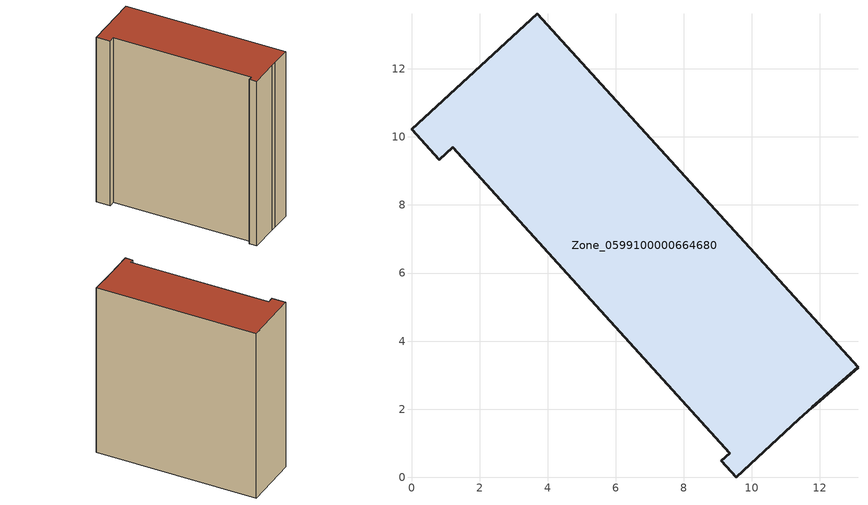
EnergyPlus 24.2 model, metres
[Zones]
Zone_0599100000664680
 floor ground (C_G): 11.78,2.06 11.38,1.7 9.54,0 9.1,0.48 9.35,0.7 1.22,9.69 0.82,9.33 0,10.22 3.69,13.62 13.12,3.23 z2.55
 wall outside (C_F): 13.12,3.23 3.69,13.62 0,10.22 0.82,9.33 1.22,9.69 9.35,0.7 9.1,0.48 9.54,0 11.38,1.7 11.78,2.06 13.12,3.23 z2.55:17.76
 roof outside (C_R): 11.78,2.06 13.12,3.23 3.69,13.62 0,10.22 0.82,9.33 1.22,9.69 9.35,0.7 9.1,0.48 9.54,0 11.38,1.7 z17.76
[BUILDING]
Pand.0599100000664680: North Axis=0; Terrain=City; Loads Convergence Tolerance Value=0.04; Temperature Convergence Tolerance Value=0.4; Solar Distribution=FullExterior; Maximum Number of Warmup Days=25; Minimum Number of Warmup Days=1
[Site:Location]
Rotterdam.The.Hague.AP_ZH_NLD Design_Conditions: Latitude=51.96; Longitude=4.45; Time Zone=1; Elevation=-4.5
[SITE:GROUNDTEMPERATURE:BUILDINGSURFACE]
18, 18, 18, 18, 18, 18, 18, 18, 18, 18, 18, 18
[MATERIAL] Thermal Absorptance=0.9; Solar Absorptance=0.7; Visible Absorptance=0.7
Name | Roughness | Thickness | Conductivity | Density | Specific Heat
G.TI.1946 | MediumSmooth | 0.15 | 1 | 540 | 1210
F.TI.1946 | Rough | 0.3 | 0.857143 | 1920 | 840
R.TI.1946 | MediumRough | 0.2 | 0.1 | 1500 | 1000
[CONSTRUCTION]
C_G: G.TI.1946
C_F: F.TI.1946
C_R: R.TI.1946
[ZONE]
Zone_0599100000664680: Type=1; Multiplier=1; Ceiling Height=Autocalculate; Volume=Autocalculate; Floor Area=autocalculate; Part of Total Floor Area=Yes
[ZONEINFILTRATION:DESIGNFLOWRATE]
Infil_Zone_0599100000664680: Zone or ZoneList or Space or SpaceList=Zone_0599100000664680; Schedule=AlwaysOn; Design Flow Rate Calculation Method=Flow/Area; Flow Rate per Floor Area=0.003; Constant Term Coefficient=1; Temperature Term Coefficient=0; Velocity Term Coefficient=0; Velocity Squared Term Coefficient=0
[HVACTEMPLATE:ZONE:IDEALLOADSAIRSYSTEM]
Zone_0599100000664680: Maximum Heating Supply Air Temperature=50; Minimum Cooling Supply Air Temperature=13; Maximum Heating Supply Air Humidity Ratio=0.0156; Minimum Cooling Supply Air Humidity Ratio=0.0077; Heating Limit=NoLimit; Cooling Limit=NoLimit; Dehumidification Control Type=ConstantSensibleHeatRatio; Cooling Sensible Heat Ratio=0.7; Dehumidification Setpoint=60; Humidification Control Type=None; Humidification Setpoint=30; Outdoor Air Method=None; Outdoor Air Flow Rate per Person=0.00944; Outdoor Air Flow Rate per Zone Floor Area=0; Outdoor Air Flow Rate per Zone=0; Demand Controlled Ventilation Type=None; Outdoor Air Economizer Type=NoEconomizer; Heat Recovery Type=None; Sensible Heat Recovery Effectiveness=0.7; Latent Heat Recovery Effectiveness=0.65
[ZONECONTROL:THERMOSTAT]
ThermostatControl_Zone_0599100000664680: Zone or ZoneList=Zone_0599100000664680; Control Type Schedule=DualSetpointControlType; Control 1=Thermostat_Zone_0599100000664680; Temperature Difference Between Cutout And Setpoint=0
[THERMOSTATSETPOINT:DUALSETPOINT]
Thermostat_Zone_0599100000664680: Heating Setpoint Temperature Schedule=HeatingSetpoint_Zone_0599100000664680; Cooling Setpoint Temperature Schedule=CoolingSetpoint_Zone_0599100000664680
[SCHEDULE:COMPACT]
HeatingSetpoint_Zone_0599100000664680: Through: 12/31, For: AllDays, Until: 24:00, 21
CoolingSetpoint_Zone_0599100000664680: Through: 12/31, For: AllDays, Until: 24:00, 24
DualSetpointControlType: Through: 12/31, For: AllDays, Until: 24:00, 4
AlwaysOn: Through: 12/31, For: AllDays, Until: 24:00, 1
